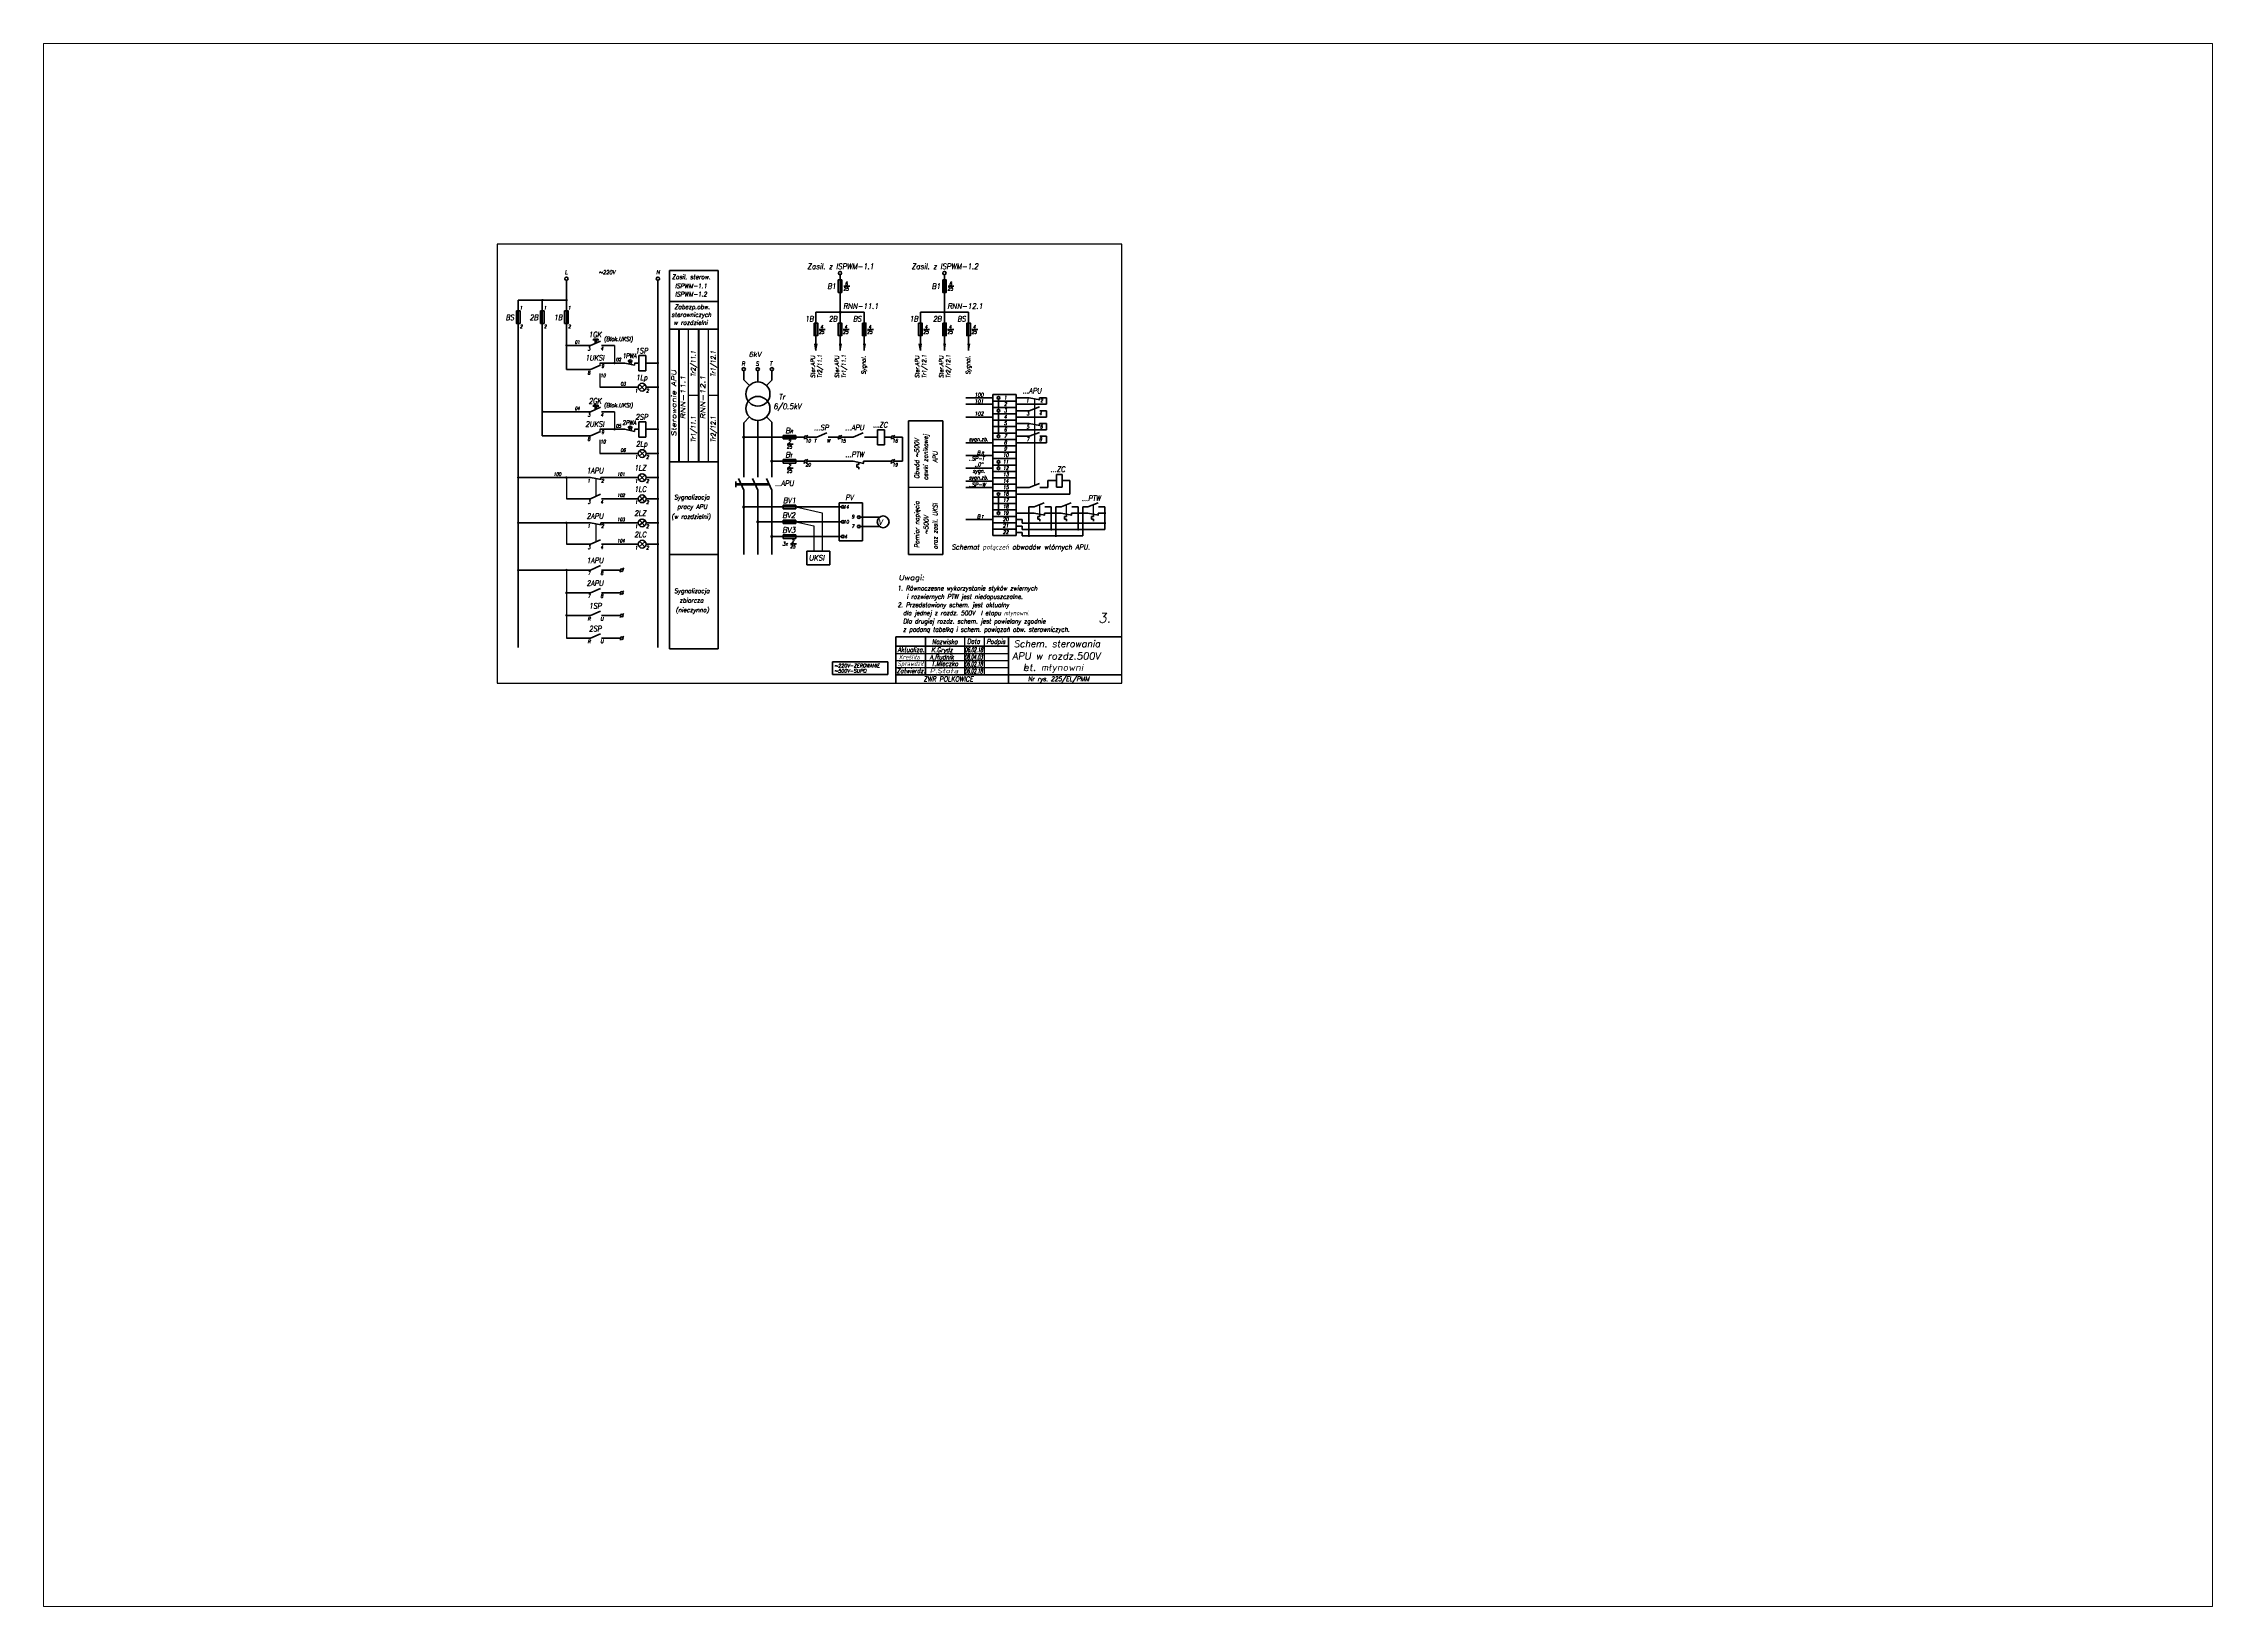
# Paper-space layout 'Arkusz1' of a CAD drawing. Header units: millimetres. Extents: x 28 to 252, y 20 to 181.
# The model-space entities are those that its viewports show. They can reach past a viewport. Long polylines and large blocks are cut down to what shows.
import ezdxf
from ezdxf.enums import TextEntityAlignment as Align

# ---------------------------------------------------------------- set-up
doc = ezdxf.new("R2010")
doc.units = ezdxf.units.MM
doc.linetypes.add('DASHED2', pattern=[9.525, 6.35, -3.175])
doc.layers.add('LINIE', color=4, linetype='Continuous')
doc.styles.add('ROMAND', font='ROMAND.shx', dxfattribs={"width": 0.76, "oblique": 10, "height": 3.8})
doc.styles.add('ROMANS', font='romans', dxfattribs={"width": 0.8, "oblique": 10, "height": 2.6})

msp = doc.modelspace()

# ---------------------------------------------------------------- linework, layer by layer
at = {"color": 7, "lineweight": 40}
for p, q in [((115.9, 23.1), (115.9, 277.2)), ((115.9, 277.2), (148.7, 277.2)), ((148.7, 23.1), (148.7, 277.2)), ((276.5, 86.4), (276.5, 176.3)), ((299.6, 86.4), (299.6, 176.3)), ((262.7, 14.4), (225.5, 14.4)), ((225.5, 14.4), (225.5, 5.8)), ((262.7, 5.8), (225.5, 5.8)), ((262.7, 5.8), (262.7, 14.4))]:
    msp.add_line(p, q, dxfattribs=at)
at = {"color": 7, "lineweight": 50}
for p, q in [((46.6, 270.6), (46.6, 210.8)), ((108.1, 270.6), (108.1, 23.9)), ((230.5, 274.5), (230.5, 223.5)), ((300.7, 274.5), (300.7, 223.5)), ((14.2, 257.4), (14.2, 23.9)), ((30.4, 257.4), (30.4, 166.2)), ((214.3, 249.3), (214.3, 223.5)), ((246.7, 249.3), (246.7, 223.5)), ((284.5, 249.3), (284.5, 223.5)), ((316.9, 249.3), (316.9, 223.5)), ((62.8, 227), (69.5, 229.9)), ((62.8, 210.8), (69.5, 213.7)), ((85.9, 215.1), (92.3, 213.7)), ((357.7, 191.7), (364.8, 190.3)), ((62.8, 182.4), (69.5, 185.4)), ((357.7, 183.1), (364.5, 185.7)), ((62.8, 166.2), (69.5, 169.2)), ((85.9, 170.6), (92.3, 169.2)), ((215, 165.3), (221.7, 168.3)), ((239.4, 165.3), (246.1, 168.3)), ((357.7, 174.5), (364.8, 173.1)), ((357.7, 165.9), (364.5, 168.5)), ((239.4, 149.1), (246.6, 147.7)), ((62.8, 138.2), (70, 136.8)), ((165.8, 129.6), (162.2, 137.6)), ((175.2, 129.6), (171.7, 137.6)), ((184.7, 129.6), (181.1, 137.6)), ((357.7, 131.4), (364.5, 134.1)), ((62.8, 123.9), (69.5, 126.9)), ((361, 118.5), (367.8, 121.1)), ((379.1, 118.5), (385.9, 121.1)), ((397.1, 118.5), (403.9, 121.1)), ((62.8, 107.7), (70, 106.3)), ((361, 114.2), (368.2, 112.8)), ((379.1, 114.2), (386.2, 112.8)), ((397.1, 114.2), (404.3, 112.8)), ((62.8, 93.4), (69.5, 96.4)), ((62.8, 76), (69.5, 79)), ((62.8, 60.7), (69.5, 63.7)), ((62.8, 45.5), (69.5, 48.4)), ((62.8, 30.2), (69.5, 33.2))]:
    msp.add_line(p, q, dxfattribs=at)
at = {"color": 7, "lineweight": 35}
for p, q in [((233, 266.7), (237, 266.7)), ((303.1, 266.7), (307.1, 266.7)), ((216.5, 237.7), (220.5, 237.7)), ((232.7, 237.7), (236.7, 237.7)), ((248.9, 237.7), (252.9, 237.7)), ((286.6, 237.7), (290.7, 237.7)), ((302.8, 237.7), (306.9, 237.7)), ((319, 237.7), (323.1, 237.7)), ((46.6, 227), (62.8, 227)), ((64.7, 231.2), (68, 231.2)), ((64.7, 230.2), (64.7, 231.2)), ((65.9, 231.2), (65.9, 228.3)), ((66.8, 231.2), (66.8, 228.7)), ((68, 230.2), (68, 231.2)), ((70.1, 227), (78.9, 227)), ((46.6, 210.8), (62.8, 210.8)), ((69, 215.1), (85.9, 215.1)), ((89, 216.1), (89, 214.5)), ((89.9, 216.1), (89.9, 215.3)), ((92.3, 215.1), (95.3, 215.1)), ((99.9, 215.1), (108.1, 215.1)), ((95.8, 200.8), (99.3, 196.9)), ((30.4, 182.4), (62.8, 182.4)), ((64.7, 186.7), (68, 186.7)), ((64.7, 185.7), (64.7, 186.7)), ((65.9, 186.7), (65.9, 183.8)), ((66.8, 186.7), (66.8, 184.2)), ((68, 185.7), (68, 186.7)), ((70.1, 182.4), (78.9, 182.4)), ((30.4, 166.2), (62.8, 166.2)), ((69, 170.6), (85.9, 170.6)), ((89, 171.6), (89, 169.9)), ((89.9, 171.6), (89.9, 170.8)), ((89.9, 169.8), (89.9, 169.7)), ((92.3, 170.6), (95.3, 170.6)), ((99.9, 170.6), (108.1, 170.6)), ((194.9, 160.6), (198.9, 160.6)), ((95.8, 156.3), (99.3, 152.4)), ((95.8, 140.1), (99.3, 136.2)), ((194.9, 144.4), (198.9, 144.4)), ((95.8, 125.8), (99.3, 121.9)), ((95.8, 109.6), (99.3, 105.7)), ((95.8, 95.4), (99.3, 91.5)), ((197.1, 93.7), (201.2, 93.7)), ((288, 24.8), (288, 31.1)), ((268, 24.8), (343.7, 24.8))]:
    msp.add_line(p, q, dxfattribs=at)
at = {"lineweight": 50}
for p, q in [((14.2, 257.4), (46.6, 257.4)), ((214.3, 249.3), (246.7, 249.3)), ((284.5, 249.3), (316.9, 249.3))]:
    msp.add_line(p, q, dxfattribs=at)
at = {"lineweight": 40}
for p, q in [((115.9, 256.5), (148.7, 256.5)), ((115.9, 237.8), (148.7, 237.8)), ((122.1, 237.8), (122.1, 148.8)), ((122.3, 237.8), (122.3, 148.8)), ((135.3, 237.8), (135.3, 148.8)), ((135.5, 237.8), (135.5, 148.8)), ((333.2, 193.9), (348.8, 193.9)), ((333.2, 193.9), (333.2, 99.2)), ((337, 190.8), (337, 184)), ((348.8, 193.9), (348.8, 99.2)), ((276.5, 176.3), (299.6, 176.3)), ((337, 182.2), (337, 166.8)), ((115.9, 148.8), (148.7, 148.8)), ((337, 147.8), (337, 145.2)), ((160.5, 135.5), (160.5, 131.8)), ((245.7, 121.1), (230, 121.1)), ((230, 121.1), (230, 95.7)), ((245.7, 95.7), (245.7, 121.1)), ((337, 126.3), (337, 115.1)), ((223.7, 88.7), (208.1, 88.7)), ((208.1, 88.7), (208.1, 79.6)), ((223.7, 88.7), (223.7, 79.6)), ((230, 95.7), (245.7, 95.7)), ((333.2, 99.2), (348.8, 99.2)), ((115.9, 86.4), (148.7, 86.4)), ((208.1, 79.6), (223.7, 79.6)), ((276.5, 86.4), (299.6, 86.4)), ((115.9, 23.1), (148.7, 23.1))]:
    msp.add_line(p, q, dxfattribs=at)
for p, q in [((128.5, 237.8), (128.5, 148.8)), ((141.8, 237.8), (141.8, 148.8)), ((78.9, 227), (78.9, 215.1)), ((214.3, 223.5), (213.5, 228.1)), ((214.3, 223.5), (215.2, 228.1)), ((230.5, 223.5), (231.4, 228.1)), ((246.7, 223.5), (247.6, 228.1)), ((284.5, 223.5), (283.6, 228.1)), ((284.5, 223.5), (285.3, 228.1)), ((300.7, 223.5), (301.5, 228.1)), ((316.9, 223.5), (317.7, 228.1)), ((69, 215.1), (69, 213.5)), ((69, 208), (69, 198.9)), ((88.1, 216.1), (90.7, 216.1)), ((89.9, 215.3), (90.3, 215.3)), ((90.3, 215.3), (89.9, 214.3)), ((92.3, 215.1), (92.3, 213.7)), ((135.4, 193.3), (128.5, 193.3)), ((148.7, 193.3), (141.8, 193.3)), ((78.9, 182.4), (78.9, 170.6)), ((69, 170.6), (69, 169)), ((69, 163.5), (69, 154.4)), ((88.1, 171.6), (90.7, 171.6)), ((89.9, 170.8), (90.3, 170.8)), ((90.3, 170.8), (89.9, 169.8)), ((92.3, 170.6), (92.3, 169.2)), ((46.6, 138.2), (46.6, 123.9)), ((200.7, 118.4), (218.6, 114.4)), ((46.6, 107.7), (46.6, 93.4)), ((200.7, 108.4), (212.9, 105.7)), ((212.9, 105.7), (212.9, 88.7)), ((218.6, 114.4), (218.6, 88.7)), ((46.6, 76), (46.6, 30.2))]:
    msp.add_line(p, q)
at = {"lineweight": 35}
for p, q in [((95.3, 220.1), (99.9, 220.1)), ((95.3, 209.9), (95.3, 220.1)), ((99.9, 220.1), (99.9, 209.9)), ((95.3, 209.9), (99.9, 209.9)), ((94.9, 198.9), (69, 198.9)), ((99.5, 200.6), (95.6, 197.1)), ((108.1, 198.9), (100.1, 198.9)), ((315, 191.7), (333.2, 191.7)), ((333.2, 189.6), (348.8, 189.6)), ((348.8, 191.7), (357.7, 191.7)), ((364.6, 191.7), (364.6, 190.4)), ((364.6, 191.7), (369.2, 191.7)), ((369.2, 191.7), (369.2, 187.4)), ((95.3, 165.4), (95.3, 175.6)), ((95.3, 175.6), (99.9, 175.6)), ((99.9, 175.6), (99.9, 165.4)), ((315, 187.4), (333.2, 187.4)), ((315, 178.8), (333.2, 178.8)), ((333.2, 185.3), (348.8, 185.3)), ((333.2, 181), (348.8, 181)), ((333.2, 176.7), (348.8, 176.7)), ((348.8, 187.4), (369.2, 187.4)), ((348.8, 183.1), (357.7, 183.1)), ((348.8, 178.8), (369.2, 178.8)), ((364.8, 183.1), (369.2, 183.1)), ((369.2, 183.1), (369.2, 178.8)), ((95.3, 165.4), (99.9, 165.4)), ((165.8, 165.3), (206.6, 165.3)), ((200.7, 166.5), (192.3, 166.5)), ((192.3, 166.5), (192.3, 164.1)), ((192.3, 164.1), (200.7, 164.1)), ((200.7, 164.1), (200.7, 166.5)), ((206.9, 164.7), (206.1, 163.9)), ((208.8, 166.7), (208.1, 166)), ((208.4, 165.3), (215, 165.3)), ((222.6, 165.3), (229.7, 165.3)), ((229.1, 165.3), (229.7, 165.3)), ((229.9, 164.7), (229.1, 163.9)), ((231.8, 166.7), (231.1, 166)), ((231.4, 165.3), (239.5, 165.3)), ((247, 165.3), (255.7, 165.3)), ((255.7, 170.3), (260.4, 170.3)), ((255.7, 160.1), (255.7, 170.3)), ((260.4, 170.3), (260.4, 160.1)), ((260.4, 165.3), (265.2, 165.3)), ((265.4, 164.7), (264.6, 163.9)), ((267.3, 166.7), (266.6, 166)), ((266.9, 165.3), (272.4, 165.3)), ((272.4, 165.3), (272.4, 149.1)), ((315, 161.6), (333.2, 161.6)), ((333.2, 172.4), (348.8, 172.4)), ((333.2, 168.1), (348.8, 168.1)), ((333.2, 163.8), (348.8, 163.8)), ((348.8, 174.5), (357.7, 174.5)), ((348.8, 170.2), (369.2, 170.2)), ((348.8, 165.9), (357.7, 165.9)), ((348.8, 161.6), (369.2, 161.6)), ((364.6, 174.5), (369.2, 174.5)), ((364.6, 174.5), (364.6, 173.2)), ((364.8, 165.9), (369.2, 165.9)), ((369.2, 174.5), (369.2, 170.2)), ((369.2, 165.9), (369.2, 161.6)), ((94.9, 154.4), (69, 154.4)), ((99.5, 156.1), (95.6, 152.6)), ((108.1, 154.4), (100.1, 154.4)), ((184.7, 149.1), (206.6, 149.1)), ((200.7, 150.3), (192.3, 150.3)), ((192.3, 150.3), (192.3, 147.9)), ((192.3, 147.9), (200.7, 147.9)), ((200.7, 147.9), (200.7, 150.3)), ((206.9, 148.5), (206.1, 147.7)), ((208.8, 150.5), (208.1, 149.8)), ((208.4, 149.1), (239.4, 149.1)), ((241.8, 147), (241.8, 145.2)), ((243.2, 147), (241.8, 147)), ((243.2, 148.4), (243.2, 147)), ((246.3, 149.1), (246.3, 147.8)), ((246.3, 149.1), (265.2, 149.1)), ((255.7, 160.1), (260.4, 160.1)), ((265.4, 148.5), (264.6, 147.7)), ((267.3, 150.5), (266.6, 149.8)), ((266.9, 149.1), (272.4, 149.1)), ((315, 153), (333.2, 153)), ((333.2, 159.5), (348.8, 159.5)), ((333.2, 155.2), (348.8, 155.2)), ((333.2, 150.9), (348.8, 150.9)), ((333.2, 146.6), (348.8, 146.6)), ((62.8, 138.2), (14.2, 138.2)), ((69.7, 138.2), (69.7, 136.8)), ((94.9, 138.2), (69.7, 138.2)), ((99.5, 139.9), (95.6, 136.4)), ((108.1, 138.2), (100.1, 138.2)), ((241.8, 145.2), (243.2, 145.2)), ((243.2, 145.2), (243.2, 143.8)), ((315, 144.4), (333.2, 144.4)), ((315, 135.7), (333.2, 135.7)), ((315, 131.4), (333.2, 131.4)), ((333.2, 142.3), (348.8, 142.3)), ((333.2, 138), (348.8, 138)), ((333.2, 133.7), (348.8, 133.7)), ((348.8, 131.4), (357.7, 131.4)), ((364.8, 131.4), (370.2, 131.4)), ((370.2, 136.1), (376, 136.1)), ((370.2, 136.1), (370.2, 131.4)), ((376, 140.2), (379.9, 140.2)), ((376, 131.8), (376, 140.2)), ((376, 131.8), (379.9, 131.8)), ((379.9, 140.2), (379.9, 131.8)), ((379.9, 136.1), (384.9, 136.1)), ((384.9, 136.1), (384.9, 127.1)), ((62.8, 123.9), (46.6, 123.9)), ((94.9, 123.9), (70.1, 123.9)), ((99.5, 125.6), (95.6, 122.2)), ((108.1, 123.9), (100.1, 123.9)), ((165.8, 118.4), (231.5, 118.4)), ((200.7, 119.6), (192.3, 119.6)), ((192.3, 119.6), (192.3, 117.2)), ((192.3, 117.2), (200.7, 117.2)), ((200.7, 117.2), (200.7, 119.6)), ((333.2, 129.3), (348.8, 129.3)), ((333.2, 125), (348.8, 125)), ((333.2, 120.7), (348.8, 120.7)), ((348.8, 127.1), (384.9, 127.1)), ((357.5, 118.5), (361, 118.5)), ((357.5, 118.5), (357.5, 99)), ((368.2, 118.5), (372.5, 118.5)), ((372.5, 118.5), (372.5, 103.3)), ((375.6, 118.5), (375.6, 99)), ((375.6, 118.5), (379.1, 118.5)), ((386.2, 118.5), (390.5, 118.5)), ((390.5, 118.5), (390.5, 103.3)), ((393.6, 118.5), (393.6, 99)), ((393.6, 118.5), (397.1, 118.5)), ((404.2, 118.5), (408.5, 118.5)), ((408.5, 118.5), (408.5, 103.3)), ((62.8, 107.7), (14.2, 107.7)), ((94.9, 107.7), (69.7, 107.7)), ((69.7, 107.7), (69.7, 106.4)), ((99.5, 109.4), (95.6, 106)), ((108.1, 107.7), (100.1, 107.7)), ((175.2, 108.4), (231.5, 108.4)), ((200.7, 109.6), (192.3, 109.6)), ((192.3, 109.6), (192.3, 107.2)), ((192.3, 107.2), (200.7, 107.2)), ((200.7, 107.2), (200.7, 109.6)), ((244, 111.6), (257.1, 111.6)), ((244, 105.3), (257.1, 105.3)), ((315, 109.9), (333.2, 109.9)), ((333.2, 116.4), (348.8, 116.4)), ((333.2, 112.1), (348.8, 112.1)), ((333.2, 107.8), (348.8, 107.8)), ((333.2, 103.5), (348.8, 103.5)), ((348.8, 114.2), (361, 114.2)), ((348.8, 109.9), (352.9, 109.9)), ((348.8, 105.6), (352.9, 105.6)), ((352.9, 109.9), (352.9, 107.6)), ((352.9, 107.6), (408.5, 107.6)), ((352.9, 105.6), (352.9, 103.3)), ((352.9, 103.3), (408.5, 103.3)), ((363.4, 112.1), (363.4, 110.3)), ((364.8, 112.1), (363.4, 112.1)), ((363.4, 110.3), (364.8, 110.3)), ((364.8, 113.5), (364.8, 112.1)), ((364.8, 110.3), (364.8, 108.9)), ((368, 114.2), (368, 112.9)), ((368, 114.2), (379.1, 114.2)), ((381.4, 112.1), (381.4, 110.3)), ((382.8, 112.1), (381.4, 112.1)), ((381.4, 110.3), (382.8, 110.3)), ((382.8, 113.5), (382.8, 112.1)), ((382.8, 110.3), (382.8, 108.9)), ((386, 114.2), (397.1, 114.2)), ((386, 114.2), (386, 112.9)), ((399.5, 112.1), (399.5, 110.3)), ((400.8, 112.1), (399.5, 112.1)), ((399.5, 110.3), (400.8, 110.3)), ((400.8, 113.5), (400.8, 112.1)), ((400.8, 110.3), (400.8, 108.9)), ((404, 114.2), (404, 112.9)), ((404, 114.2), (408.5, 114.2)), ((62.8, 93.4), (46.6, 93.4)), ((94.9, 93.4), (70.1, 93.4)), ((99.5, 95.2), (95.6, 91.7)), ((108.1, 93.4), (100.1, 93.4)), ((184.7, 98.5), (231.5, 98.5)), ((200.7, 99.7), (192.3, 99.7)), ((192.3, 99.7), (192.3, 97.3)), ((192.3, 97.3), (200.7, 97.3)), ((200.7, 97.3), (200.7, 99.7)), ((348.8, 101.3), (352.9, 101.3)), ((352.9, 101.3), (352.9, 99)), ((352.9, 99), (393.6, 99)), ((62.8, 76), (14.2, 76)), ((82.9, 76), (70.1, 76)), ((83.1, 75.4), (82.4, 74.6)), ((85.1, 77.4), (84.4, 76.7)), ((62.8, 60.7), (46.6, 60.7)), ((82.9, 60.7), (70.1, 60.7)), ((83.1, 60.1), (82.4, 59.3)), ((85.1, 62.1), (84.4, 61.4)), ((62.8, 45.5), (46.6, 45.5)), ((82.9, 45.5), (70.1, 45.5)), ((83.1, 44.8), (82.4, 44.1)), ((85.1, 46.8), (84.4, 46.1)), ((62.8, 30.2), (46.6, 30.2)), ((82.9, 30.2), (70.1, 30.2)), ((83.1, 29.6), (82.4, 28.8)), ((85.1, 31.6), (84.4, 30.8))]:
    msp.add_line(p, q, dxfattribs=at)
at = {"lineweight": 60}
for p, q in [((165.8, 209.9), (165.8, 203.8)), ((175.2, 209.9), (175.2, 202.4)), ((184.7, 209.9), (184.7, 203.6)), ((165.8, 203.8), (169.6, 200)), ((181, 200), (184.7, 203.6)), ((165.8, 175), (169.6, 178.9)), ((165.8, 175), (165.8, 138.4)), ((175.2, 176.5), (175.2, 138.4)), ((181, 178.9), (184.7, 175.3)), ((184.7, 175.3), (184.7, 138.4)), ((165.8, 129.6), (165.8, 86.4)), ((175.2, 129.6), (175.2, 86.4)), ((184.7, 129.6), (184.7, 86.4))]:
    msp.add_line(p, q, dxfattribs=at)
at = {"linetype": 'DASHED2', "ltscale": 0.5}
for p, q in [((361.4, 132.9), (361.4, 191)), ((66.6, 125.6), (66.6, 137.4)), ((160.5, 134.1), (182.6, 134.1)), ((160.5, 133.2), (183.1, 133.2)), ((66.6, 95.2), (66.6, 107))]:
    msp.add_line(p, q, dxfattribs=at)
at = {"lineweight": 30}
msp.add_line((299.6, 131.4), (276.5, 131.4), dxfattribs=at)
at = {"linetype": 'DASHED2', "ltscale": 0.3}
for p, q in [((364.8, 113.5), (364.8, 120)), ((382.8, 113.5), (382.8, 120)), ((400.8, 113.5), (400.8, 120))]:
    msp.add_line(p, q, dxfattribs=at)
at = {"color": 7}
for p, q in [((314.1, 31.2), (314.1, 24.8)), ((327.3, 31.2), (327.3, 24.8)), ((268, 19.9), (343.7, 19.9)), ((268, 15.3), (343.7, 15.3)), ((289, 24.8), (289, 24.8)), ((314.1, 24.8), (314.1, 5.7)), ((327.3, 24.8), (327.3, 5.7)), ((268, 10.6), (343.7, 10.6))]:
    msp.add_line(p, q, dxfattribs=at)
msp.add_lwpolyline([(0, 295), (0, 0), (420, 0), (420, 295)], close=True)
at = {"lineweight": 35}
for points in [[(229.3, 271), (229.3, 262.6), (231.7, 262.6), (231.7, 271)], [(299.5, 271), (299.5, 262.6), (301.9, 262.6), (301.9, 271)], [(13, 250.1), (13, 241.7), (15.4, 241.7), (15.4, 250.1)], [(29.2, 250.1), (29.2, 241.7), (31.6, 241.7), (31.6, 250.1)], [(45.4, 250.1), (45.4, 241.7), (47.8, 241.7), (47.8, 250.1)], [(213.1, 242), (213.1, 233.6), (215.5, 233.6), (215.5, 242)], [(229.3, 242), (229.3, 233.6), (231.7, 233.6), (231.7, 242)], [(245.5, 242), (245.5, 233.6), (247.9, 233.6), (247.9, 242)], [(283.3, 242), (283.3, 233.6), (285.7, 233.6), (285.7, 242)], [(299.5, 242), (299.5, 233.6), (301.9, 233.6), (301.9, 242)], [(315.7, 242), (315.7, 233.6), (318.1, 233.6), (318.1, 242)]]:
    msp.add_lwpolyline(points, close=True, dxfattribs=at)
at = {"color": 7, "lineweight": 35}
for points, const_width in [([(30, 257.4, 1), (30.9, 257.4, 1)], 0.76), ([(46.2, 257.4, 1), (47.1, 257.4, 1)], 0.76), ([(230, 249.3, 1), (231.1, 249.3, 1)], 0.874), ([(300.2, 249.3, 1), (301.2, 249.3, 1)], 0.874), ([(46.2, 227, 1), (47.1, 227, 1)], 0.76), ([(78.4, 215.1, 1), (79.3, 215.1, 1)], 0.76), ([(107.6, 215.1, 1), (108.5, 215.1, 1)], 0.76), ([(107.6, 198.9, 1), (108.5, 198.9, 1)], 0.76), ([(30, 182.4, 1), (30.9, 182.4, 1)], 0.76), ([(78.4, 170.6, 1), (79.3, 170.6, 1)], 0.76), ([(107.6, 170.6, 1), (108.5, 170.6, 1)], 0.76), ([(165.2, 165.3, 1), (166.3, 165.3, 1)], 0.958), ([(107.6, 154.4, 1), (108.5, 154.4, 1)], 0.76), ([(184.1, 149.1, 1), (185.2, 149.1, 1)], 0.958), ([(13.8, 138.2, 1), (14.7, 138.2, 1)], 0.76), ([(46.1, 138.2, 1), (47, 138.2, 1)], 0.76), ([(107.6, 138.2, 1), (108.5, 138.2, 1)], 0.76), ([(107.6, 123.9, 1), (108.5, 123.9, 1)], 0.76), ([(165.2, 118.4, 1), (166.3, 118.4, 1)], 0.958), ([(13.8, 107.7, 1), (14.7, 107.7, 1)], 0.76), ([(46.1, 107.7, 1), (47, 107.7, 1)], 0.76), ([(107.6, 107.7, 1), (108.5, 107.7, 1)], 0.76), ([(174.7, 108.4, 1), (175.8, 108.4, 1)], 0.958), ([(107.6, 93.4, 1), (108.5, 93.4, 1)], 0.76), ([(184.1, 98.5, 1), (185.2, 98.5, 1)], 0.958), ([(13.8, 76, 1), (14.7, 76, 1)], 0.76), ([(46.2, 76, 1), (47.1, 76, 1)], 0.76), ([(46.2, 60.7, 1), (47.1, 60.7, 1)], 0.76), ([(46.2, 45.5, 1), (47.1, 45.5, 1)], 0.76)]:
    msp.add_lwpolyline(points, format="xyb", close=True, dxfattribs=dict(at, const_width=const_width))
at = {"color": 7, "lineweight": 30, "const_width": 0.76}
for points in [[(372, 103.3, 1), (372.9, 103.3, 1)], [(390.1, 103.3, 1), (391, 103.3, 1)], [(408.1, 114.2, 1), (409, 114.2, 1)], [(408.1, 107.6, 1), (409, 107.6, 1)], [(357.1, 99, 1), (358, 99, 1)], [(375.1, 99, 1), (376, 99, 1)]]:
    msp.add_lwpolyline(points, format="xyb", close=True, dxfattribs=at)
at = {"lineweight": 40}
for centre, radius in [((46.6, 271.8), 1.1), ((108.1, 271.8), 1.1), ((230.5, 275.6), 1.1), ((300.7, 275.6), 1.1), ((165.8, 211), 1.1), ((175.2, 211), 1.1), ((184.7, 211), 1.1), ((259.5, 108.4), 3.94)]:
    msp.add_circle(centre, radius, dxfattribs=at)
at = {"lineweight": 35}
for centre, radius in [((97.5, 198.9), 2.59), ((337, 191.7), 0.875), ((337, 183.1), 0.875), ((207.5, 165.3), 0.875), ((230.5, 165.3), 0.875), ((266, 165.3), 0.875), ((337, 165.9), 0.875), ((97.5, 154.3), 2.59), ((207.5, 149.1), 0.875), ((266, 149.1), 0.875), ((337, 148.7), 0.875), ((97.5, 138.1), 2.59), ((337, 144.4), 0.875), ((97.5, 123.9), 2.59), ((232.4, 118.4), 0.875), ((337, 127.1), 0.875), ((97.5, 107.7), 2.59), ((232.4, 108.4), 0.875), ((243.1, 111.6), 0.875), ((243.1, 105.3), 0.875), ((337, 114.2), 0.875), ((97.5, 93.4), 2.59), ((232.4, 98.5), 0.875), ((83.8, 76), 0.875), ((83.8, 60.7), 0.875), ((83.8, 45.5), 0.875), ((83.8, 30.2), 0.875)]:
    msp.add_circle(centre, radius, dxfattribs=at)
at = {"lineweight": 60}
for centre in [(175.3, 194.3), (175.3, 184.6)]:
    msp.add_circle(centre, 8.1, dxfattribs=at)
at = {"lineweight": 35}
for centre in [(89.4, 215.9), (89.4, 171.3)]:
    msp.add_arc(centre, 1.32, 9.943, 170.057, dxfattribs=at)
for points in [[(213.5, 228.1), (215.2, 228.1), (214.3, 223.5)], [(229.7, 228.1), (231.4, 228.1), (230.5, 223.5)], [(245.9, 228.1), (247.6, 228.1), (246.7, 223.5)], [(283.6, 228.1), (285.3, 228.1), (284.5, 223.5)], [(299.8, 228.1), (301.5, 228.1), (300.7, 223.5)], [(316, 228.1), (317.7, 228.1), (316.9, 223.5)]]:
    msp.add_solid(points)
at = {"layer": 'LINIE', "color": 7, "lineweight": 40}
for p, q in [((268, 31.2), (268, 0)), ((268.1, 31.2), (420, 31.2)), ((343.7, 31.1), (343.7, 0)), ((268.2, 5.7), (420.1, 5.7))]:
    msp.add_line(p, q, dxfattribs=at)
at = {"layer": 'LINIE', "color": 7, "lineweight": 35}
msp.add_line((288, 24.8), (288, 5.7), dxfattribs=at)
at = {"layer": 'LINIE', "color": 7}
msp.add_line((268.2, 5.7), (420.1, 5.7), dxfattribs=at)

# ---------------------------------------------------------------- texts
at = {"color": 7, "lineweight": 35, "oblique": 10}
for s, height, style, width, p in [('L', 2.65, 'ROMAND', 0.95, (45.5, 274.8)), ('~220V', 2.65, 'ROMAND', 0.95, (68.4, 274.8)), ('N', 2.65, 'ROMAND', 0.95, (107, 274.8)), ('Zasil. z ISPWM-1.1', 3.62, 'ROMAND', 0.95, (208.5, 278.3)), ('Zasil. z ISPWM-1.2', 3.62, 'ROMAND', 0.95, (278.6, 278.3)), ('Zasil. sterow.', 3.048, 'ROMANS', 0.95, (117.5, 271.5)), ('ISPWM-1.1', 3.05, 'ROMANS', 0.95, (119.6, 265.4)), ('ISPWM-1.2', 3.05, 'ROMANS', 0.95, (119.6, 259.9)), ('B1', 3.62, 'ROMAND', 0.85, (222, 264.9)), ('25', 2.34, 'ROMANS', 0.9, (232.7, 263.8)), ('6', 2.34, 'ROMANS', 0.9, (233.8, 267.3)), ('B1', 3.62, 'ROMAND', 0.85, (292.2, 264.9)), ('25', 2.34, 'ROMANS', 0.9, (302.8, 263.8)), ('6', 2.34, 'ROMANS', 0.9, (303.9, 267.3)), ('1', 2.34, 'ROMANS', 0.85, (15.2, 251)), ('1', 2.34, 'ROMANS', 0.85, (31.4, 251)), ('1', 2.34, 'ROMANS', 0.85, (47.6, 251)), ('sterowniczych', 3.046, 'ROMANS', 0.95, (117.2, 246.1)), ('Zabezp.obw.', 3.046, 'ROMANS', 0.95, (119.2, 251.4)), ('RNN-11.1', 3.62, 'ROMAND', 0.95, (232.6, 251.6)), ('RNN-12.1', 3.62, 'ROMAND', 0.95, (302.7, 251.6)), ('BS', 3.62, 'ROMAND', 0.85, (5.7, 244)), ('2', 2.34, 'ROMANS', 0.85, (15.3, 238.5)), ('2B', 3.62, 'ROMAND', 0.85, (21.9, 244)), ('2', 2.34, 'ROMANS', 0.85, (31.5, 238.5)), ('1B', 3.62, 'ROMAND', 0.85, (38.1, 244)), ('2', 2.34, 'ROMANS', 0.85, (47.7, 238.5)), ('1GK', 3.62, 'ROMAND', 0.85, (61.5, 232.4)), ('w rozdzielni', 3.046, 'ROMANS', 0.95, (118.7, 240.8)), ('1B', 3.62, 'ROMAND', 0.85, (207, 243)), ('25', 2.34, 'ROMANS', 0.9, (216.2, 234.8)), ('4', 2.34, 'ROMANS', 0.9, (217.3, 238.3)), ('2B', 3.62, 'ROMAND', 0.85, (222.9, 243)), ('25', 2.34, 'ROMANS', 0.9, (232.4, 234.8)), ('4', 2.34, 'ROMANS', 0.9, (233.5, 238.3)), ('BS', 3.62, 'ROMAND', 0.85, (239.2, 243)), ('25', 2.34, 'ROMANS', 0.9, (248.6, 234.8)), ('4', 2.34, 'ROMANS', 0.9, (249.7, 238.3)), ('1B', 3.62, 'ROMAND', 0.85, (277.2, 243)), ('25', 2.34, 'ROMANS', 0.9, (286.4, 234.8)), ('4', 2.34, 'ROMANS', 0.9, (287.5, 238.3)), ('2B', 3.62, 'ROMAND', 0.85, (293, 243)), ('25', 2.34, 'ROMANS', 0.9, (302.6, 234.8)), ('4', 2.34, 'ROMANS', 0.9, (303.7, 238.3)), ('BS', 3.62, 'ROMAND', 0.85, (309.3, 243)), ('25', 2.34, 'ROMANS', 0.9, (318.8, 234.8)), ('4', 2.34, 'ROMANS', 0.9, (319.9, 238.3)), ('01', 2.23, 'ROMANS', 0.85, (52.2, 228.1)), ('1UKSI', 3.62, 'ROMAND', 0.85, (59.3, 216.8)), ('3', 2.34, 'ROMANS', 0.85, (60.8, 223.6)), ('4', 2.34, 'ROMANS', 0.85, (69.6, 223.6)), ('(Blok.UKSI)', 2.754, 'ROMANS', 0.95, (71.8, 229.9)), ('1PWA', 3, 'ROMAND', 0.75, (84.3, 218.5)), ('1SP', 3.62, 'ROMAND', 0.85, (92.9, 221.6)), ('6kV', 3.24, 'ROMAND', 1.1, (169.1, 219.3)), ('8', 2.34, 'ROMANS', 0.85, (60.8, 207.4)), ('10', 2.34, 'ROMANS', 0.85, (69.4, 205.6)), ('9', 2.34, 'ROMANS', 0.85, (70.1, 212)), ('02', 2.23, 'ROMANS', 0.85, (79.9, 216.3)), ('1Lp', 3.62, 'ROMAND', 0.85, (93.3, 203.6)), ('R', 2.65, 'ROMAND', 0.95, (164.3, 213.4)), ('S', 2.65, 'ROMAND', 0.95, (173.8, 213.4)), ('T', 2.65, 'ROMAND', 0.95, (183.2, 213.4)), ('2GK', 3.62, 'ROMAND', 0.85, (61.5, 187.8)), ('03', 2.23, 'ROMANS', 0.85, (83, 200)), ('1', 2.34, 'ROMANS', 0.85, (92.6, 195.4)), ('2', 2.34, 'ROMANS', 0.85, (100.2, 195.4)), ('Tr', 3.62, 'ROMAND', 0.95, (189.3, 190.6)), ('100', 2.59, 'ROMANS', 0.92, (320.9, 192.5)), ('101', 2.59, 'ROMANS', 0.92, (320.9, 188.1)), ('  1', 2.38, 'ROMAND', 0.95, (337.6, 190.7)), ('...APU', 3.62, 'ROMAND', 0.85, (353.2, 194.7)), ('1', 2.34, 'ROMANS', 0.85, (355.6, 188.7)), ('2', 2.34, 'ROMANS', 0.85, (365.1, 188.8)), ('04', 2.23, 'ROMANS', 0.85, (52.2, 183.5)), ('2UKSI', 3.62, 'ROMAND', 0.85, (59.3, 172.3)), ('3', 2.34, 'ROMANS', 0.85, (60.8, 179.1)), ('4', 2.34, 'ROMANS', 0.85, (69.6, 179.1)), ('(Blok.UKSI)', 2.754, 'ROMANS', 0.95, (71.8, 185.4)), ('2PWA', 3, 'ROMAND', 0.75, (84.1, 173.6)), ('2SP', 3.62, 'ROMAND', 0.85, (92.9, 177.1)), ('6/0.5kV', 3.62, 'ROMAND', 0.95, (185.7, 184.2)), ('...ZC', 3.62, 'ROMAND', 0.85, (252.6, 171.8)), ('102', 2.59, 'ROMANS', 0.92, (320.9, 179.8)), ('  2', 2.38, 'ROMAND', 0.95, (337.6, 186.4)), ('  3', 2.38, 'ROMAND', 0.95, (337.6, 182.1)), ('  4', 2.38, 'ROMAND', 0.95, (337.6, 177.8)), ('  5', 2.38, 'ROMAND', 0.95, (337.6, 173.5)), (' 3', 2.34, 'ROMANS', 0.85, (354.4, 180)), ('4', 2.34, 'ROMANS', 0.85, (364.4, 180)), ('8', 2.34, 'ROMANS', 0.85, (60.8, 162.9)), ('10', 2.34, 'ROMANS', 0.85, (69.4, 161.1)), ('9', 2.34, 'ROMANS', 0.85, (70.1, 167.5)), ('05', 2.23, 'ROMANS', 0.85, (79.9, 171.7)), ('2Lp', 3.62, 'ROMAND', 0.85, (93.3, 159)), ('B', 3.62, 'ROMAND', 0.95, (193.8, 167.9)), ('2', 2.34, 'ROMANS', 0.9, (195.7, 161.1)), (' R', 2.2, 'ROMAND', 0.95, (195.4, 167.9)), (' 10', 2.33, 'ROMAND', 0.85, (205.8, 161.7)), (' T', 2.34, 'ROMANS', 0.85, (211.6, 161.7)), ('...SP', 3.62, 'ROMAND', 0.85, (213, 170)), ('W', 2.34, 'ROMANS', 0.85, (221.6, 161.7)), (' 15', 2.33, 'ROMAND', 0.85, (229.3, 161.7)), ('...APU', 3.62, 'ROMAND', 0.85, (233.9, 170)), (' 16', 2.33, 'ROMAND', 0.85, (264.3, 161.7)), ('sygn.zb.', 2.59, 'ROMANS', 0.92, (317.1, 162.6)), ('  8', 2.38, 'ROMAND', 0.95, (337.6, 160.6)), ('  6', 2.38, 'ROMAND', 0.95, (337.6, 169.2)), ('  7', 2.38, 'ROMAND', 0.95, (337.6, 164.9)), (' 5', 2.34, 'ROMANS', 0.85, (354.4, 171.2)), (' 7', 2.34, 'ROMANS', 0.85, (354.4, 162.7)), ('8', 2.34, 'ROMANS', 0.85, (364.4, 162.7)), ('6', 2.34, 'ROMANS', 0.85, (364.9, 171.2)), ('06', 2.23, 'ROMANS', 0.85, (83, 155.5)), ('1', 2.34, 'ROMANS', 0.85, (92.6, 150.8)), ('1LZ', 3.62, 'ROMAND', 0.85, (92.2, 142.8)), ('2', 2.34, 'ROMANS', 0.85, (100.2, 150.8)), ('B', 3.62, 'ROMAND', 0.95, (193.8, 151.7)), ('25', 2.34, 'ROMANS', 0.9, (194.6, 157.6)), ('2', 2.34, 'ROMANS', 0.9, (195.7, 144.9)), (' T', 2.2, 'ROMAND', 0.95, (195.4, 151.7)), (' 20', 2.33, 'ROMAND', 0.85, (205.8, 145.6)), ('...PTW', 3.62, 'ROMAND', 0.85, (234, 151.9)), (' 19', 2.33, 'ROMAND', 0.85, (264.3, 145.5)), ('..SP-T', 2.59, 'ROMANS', 0.92, (317.1, 149.7)), (',,0"', 2.59, 'ROMANS', 0.92, (321, 145.6)), ('B', 2.59, 'ROMANS', 0.92, (322.6, 153.6)), ('R', 1.94, 'ROMANS', 0.92, (325.6, 153.6)), (' 10', 2.38, 'ROMAND', 0.95, (338.4, 152)), (' 11', 2.38, 'ROMAND', 0.95, (338.4, 147.6)), ('  9', 2.38, 'ROMAND', 0.95, (337.6, 156.3)), ('100', 2.23, 'ROMANS', 0.85, (37.9, 139.3)), ('1APU', 3.62, 'ROMAND', 0.85, (60.1, 141)), ('1', 2.34, 'ROMANS', 0.85, (60.7, 134.8)), ('2', 2.34, 'ROMANS', 0.85, (70, 134.8)), ('101', 2.23, 'ROMANS', 0.85, (80.7, 139.3)), ('1', 2.34, 'ROMANS', 0.85, (92.6, 134.6)), ('1LC', 3.62, 'ROMAND', 0.85, (92.2, 128.6)), ('2', 2.34, 'ROMANS', 0.85, (100.2, 134.6)), ('...APU', 3.62, 'ROMAND', 0.85, (186.7, 132.5)), ('25', 2.34, 'ROMANS', 0.9, (194.6, 141.4)), ('sygn.zb.', 2.59, 'ROMANS', 0.92, (317.1, 136.9)), ('..SP-W', 2.59, 'ROMANS', 0.92, (317.1, 132.1)), (' sygn.', 2.59, 'ROMANS', 0.92, (318, 141.4)), (' 12 ', 2.38, 'ROMAND', 0.95, (338.4, 143.3)), (' 13', 2.38, 'ROMAND', 0.95, (338.4, 139)), (' 14', 2.38, 'ROMAND', 0.95, (338.4, 134.7)), (' 15', 2.38, 'ROMAND', 0.95, (338.4, 130.4)), ('...ZC', 3.62, 'ROMAND', 0.85, (371.9, 141.9)), (' 3', 2.34, 'ROMANS', 0.85, (59.5, 120.6)), ('4', 2.34, 'ROMANS', 0.85, (69.5, 120.6)), ('102', 2.23, 'ROMANS', 0.85, (80.7, 125.1)), ('1', 2.34, 'ROMANS', 0.85, (92.6, 120.4)), ('2', 2.34, 'ROMANS', 0.85, (100.2, 120.4)), ('Sygnalizacja', 3.046, 'ROMANS', 0.95, (119, 123.5)), ('pracy APU', 3.05, 'ROMANS', 0.95, (121.1, 117.1)), ('BV1', 3.62, 'ROMAND', 0.95, (192.2, 121)), (' 14', 2.34, 'ROMANS', 0.85, (231.4, 117.2)), ('PV', 3.62, 'ROMAND', 0.9, (234, 123)), (' 16', 2.38, 'ROMAND', 0.95, (338.4, 126.1)), (' 17', 2.38, 'ROMAND', 0.95, (338.4, 121.8)), (' 18', 2.38, 'ROMAND', 0.95, (338.4, 117.5)), ('...PTW', 3.62, 'ROMAND', 0.85, (393, 122.5)), ('2APU', 3.62, 'ROMAND', 0.85, (60.1, 110.5)), ('1', 2.34, 'ROMANS', 0.85, (60.7, 104.4)), ('2', 2.34, 'ROMANS', 0.85, (70, 104.4)), ('103', 2.23, 'ROMANS', 0.85, (80.7, 108.9)), ('2LZ', 3.62, 'ROMAND', 0.85, (92.2, 112.4)), ('1', 2.34, 'ROMANS', 0.85, (92.6, 104.2)), ('2', 2.34, 'ROMANS', 0.85, (100.2, 104.2)), ('(w rozdzielni)', 3.046, 'ROMANS', 0.95, (117.2, 110.5)), ('BV2', 3.62, 'ROMAND', 0.95, (191.8, 111)), ('BV3', 3.62, 'ROMAND', 0.95, (191.8, 101.1)), (' 10', 2.34, 'ROMANS', 0.85, (231.4, 107.3)), ('  9', 2.34, 'ROMANS', 0.85, (235.4, 110.7)), ('  7', 2.34, 'ROMANS', 0.85, (235.4, 104.3)), (' V', 3.62, 'ROMAND', 0.95, (254, 106.4)), ('B', 2.59, 'ROMANS', 0.92, (322.6, 110.8)), ('T', 1.94, 'ROMANS', 0.92, (325.6, 110.8)), (' 20', 2.38, 'ROMAND', 0.95, (338.4, 108.9)), (' 21', 2.38, 'ROMAND', 0.95, (338.4, 104.6)), (' 22', 2.38, 'ROMAND', 0.95, (338.4, 100.3)), (' 19', 2.38, 'ROMAND', 0.95, (338.4, 113.2)), (' 3', 2.34, 'ROMANS', 0.85, (59.5, 90.1)), ('4', 2.34, 'ROMANS', 0.85, (69.5, 90.1)), ('104', 2.23, 'ROMANS', 0.85, (80.7, 94.6)), ('2LC', 3.62, 'ROMAND', 0.85, (92.2, 98.1)), ('1', 2.34, 'ROMANS', 0.85, (92.6, 89.9)), ('2', 2.34, 'ROMANS', 0.85, (100.2, 89.9)), ('3x', 2.59, 'ROMANS', 0.9, (191.7, 92.4)), ('25', 2.34, 'ROMANS', 0.9, (196.9, 90.7)), ('2', 2.34, 'ROMANS', 0.9, (197.9, 94.2)), (' 4', 2.34, 'ROMANS', 0.85, (232, 97.3)), ('1APU', 3.62, 'ROMAND', 0.85, (60.1, 80.7)), (' 7', 2.34, 'ROMANS', 0.85, (59.5, 72.7)), ('8', 2.34, 'ROMANS', 0.85, (69.5, 72.7)), ('UKSI', 3.62, 'ROMAND', 0.95, (209.5, 82.4)), ('2APU', 3.62, 'ROMAND', 0.85, (60.1, 65.4)), (' 7', 2.34, 'ROMANS', 0.85, (59.5, 57.4)), ('8', 2.34, 'ROMANS', 0.85, (69.5, 57.4)), ('Sygnalizacja', 3.046, 'ROMANS', 0.95, (119, 60.5)), ('1. Równoczesne wykorzystanie styków zwiernych', 3.11, 'ROMANS', 0.92, (269.1, 62.3)), ('i rozwiernych PTW jest niedopuszczalne.', 3.11, 'ROMANS', 0.92, (275.3, 56.6)), (' R', 2.34, 'ROMANS', 0.85, (59.5, 42.1)), ('1SP', 3.62, 'ROMAND', 0.85, (61.7, 50.1)), ('U', 2.34, 'ROMANS', 0.85, (69.5, 42.1)), ('(nieczynna)', 3.046, 'ROMANS', 0.95, (120, 47.7)), ('zbiorcza', 3.05, 'ROMANS', 0.95, (122.6, 54.1)), ('2. Przedstawiony schem. jest aktualny ', 3.11, 'ROMANS', 0.92, (269.1, 51.1)), ('   dla jednej z rozdz. 500V  I etapu młynowni.', 3.11, 'ROMANS', 0.92, (266.5, 45.6)), (' R', 2.34, 'ROMANS', 0.85, (59.5, 26.8)), ('2SP', 3.62, 'ROMAND', 0.85, (61.7, 34.8)), ('U', 2.34, 'ROMANS', 0.85, (69.5, 26.9)), ('   z podaną tabelką i schem. powiązań obw. sterowniczych.', 3.11, 'ROMANS', 0.92, (266.5, 34.6)), ('   Dla drugiej rozdz. schem. jest powielany zgodnie', 3.11, 'ROMANS', 0.92, (266.5, 40.1)), ('Nazwisko', 3.21, 'ROMANS', 0.8, (292.3, 26.3)), ('Data', 3.21, 'ROMANS', 0.8, (315.9, 26.5)), ('Podpis', 3.21, 'ROMANS', 0.8, (329, 26.4)), ('Aktualiza.', 3.21, 'ROMANS', 0.8, (269.3, 20.9)), ('Sprawdził', 3.21, 'ROMANS', 0.8, (269.2, 11.5)), ('Kreśliła', 3.21, 'ROMANS', 0.8, (270.2, 15.9)), ('Zatwierdz.', 3.21, 'ROMANS', 0.8, (268.5, 6.7)), ('ZWR POLKOWICE', 3.211, 'ROMANS', 0.95, (286.6, 1.2)), ('Nr rys. 225/EL/PMM', 3.211, 'ROMANS', 0.9, (356.9, 1.3))]:
    msp.add_text(s, height=height, dxfattribs=dict(at, style=style, width=width)).set_placement(p)
at = {"color": 7, "lineweight": 35, "style": 'ROMANS', "oblique": 10, "width": 0.95}
for s, height, p in [('Tr2/11.1', 3.05, (133.4, 205.9)), ('Tr1/12.1', 3.05, (146.8, 205.9)), ('Ster.APU', 2.75, (213.6, 205)), ('Tr2/11.1', 2.75, (218.2, 205)), ('Ster.APU', 2.75, (229.8, 205)), ('Tr1/11.1', 2.75, (234.4, 205)), ('Sygnal.', 2.75, (247.7, 207.4)), ('Ster.APU', 2.75, (283.7, 205)), ('Tr1/12.1', 2.75, (288.4, 205)), ('Ster.APU', 2.75, (299.9, 205)), ('Tr2/12.1', 2.75, (304.6, 205)), ('Sygnal.', 2.75, (317.9, 207.4)), ('Tr1/11.1', 3.05, (133.4, 161.9)), ('Tr2/12.1', 3.05, (146.8, 161.9)), ('Obwód ~500V', 3.046, (283.7, 137.3)), ('cewki zanikowej', 3.046, (289.6, 136.4)), ('APU', 3.05, (296, 148.2)), ('Pomiar napięcia', 3.046, (283.7, 90.8)), ('oraz zasil. UKSI', 3.046, (296, 90)), ('~500V', 3.05, (289.9, 100.1))]:
    msp.add_text(s, height=height, rotation=90, dxfattribs=at).set_placement(p)
at = {"color": 7, "lineweight": 30, "style": 'ROMAND', "oblique": 10, "width": 1.4}
for s, height, p in [('Sterowanie APU', 3.046, (120.3, 165.8)), ('RNN-11.1', 3.05, (126.5, 177.4)), ('RNN-12.1', 3.05, (139.8, 177.4))]:
    msp.add_text(s, height=height, rotation=90, dxfattribs=at).set_placement(p)
at = {"color": 7, "oblique": 10}
for s, height, style, width, p in [('Schemat połączeń obwodów wtórnych APU.', 3.37, 'ROMAND', 0.95, (305.5, 89.8)), ('Uwagi:', 3.37, 'ROMAND', 1.2, (269.8, 69.3)), ('A.Rudnik', 3.21, 'ROMANS', 0.9, (290.8, 15.9)), ('K.Grydz', 3.21, 'ROMANS', 0.9, (291.8, 20.8)), ('T.Mleczko', 3.21, 'ROMANS', 0.8, (291.9, 11.5))]:
    msp.add_text(s, height=height, dxfattribs=dict(at, style=style, width=width)).set_placement(p)
at = {"color": 7, "lineweight": 40, "style": 'ROMAND', "oblique": 10}
for s, height, p in [(' 3.', 6.53, (399.7, 40.6)), ('Schem. sterowania', 4.565, (347.3, 24.2)), ('~220V-ZEROWANIE', 2.36, (226.7, 10.6)), ('~500V-SUPO', 2.36, (226.7, 7.1))]:
    msp.add_text(s, height=height, dxfattribs=at).set_placement(p)
at = {"color": 7, "style": 'ROMANS', "oblique": 10, "width": 0.583836}
for s, p, p2 in [('08.04.03', (314.2, 15.9), (326.4, 15.9)), ('06.02.18', (314.3, 20.8), (326.5, 20.8)), ('06.02.18', (314.2, 11.2), (326.4, 11.2)), ('06.02.18', (314.2, 6.5), (326.4, 6.5))]:
    msp.add_text(s, height=3.21, dxfattribs=at).set_placement(p, p2, align=Align.FIT)
at = {"color": 7, "lineweight": 40, "style": 'ROMAND', "oblique": 10}
for s, height, width, p in [('APU w rozdz.500V', 4.565, 1.05, (346.3, 16)), ('I', 4.57, 1.1, (353.5, 8.4)), ('  et. młynowni', 4.565, 1.1, (346.7, 8.3))]:
    msp.add_text(s, height=height, dxfattribs=dict(at, width=width)).set_placement(p)
at = {"color": 7, "style": 'ROMANS', "oblique": 10, "width": 1.170526}
msp.add_text('P.Słota', height=3.21, rotation=0.1768, dxfattribs=at).set_placement((290.8, 6.6), (310.1, 6.7), align=Align.FIT)

psp = doc.layouts.new('Arkusz1')

# ---------------------------------------------------------------- viewports
at = {"layer": '0'}
psp.add_viewport(center=(139.92, 100.81), size=(223.88, 161.29), view_center_point=(424.05, -95.29), view_height=1050.4604, dxfattribs=at)

doc.saveas('drawing.dxf')
